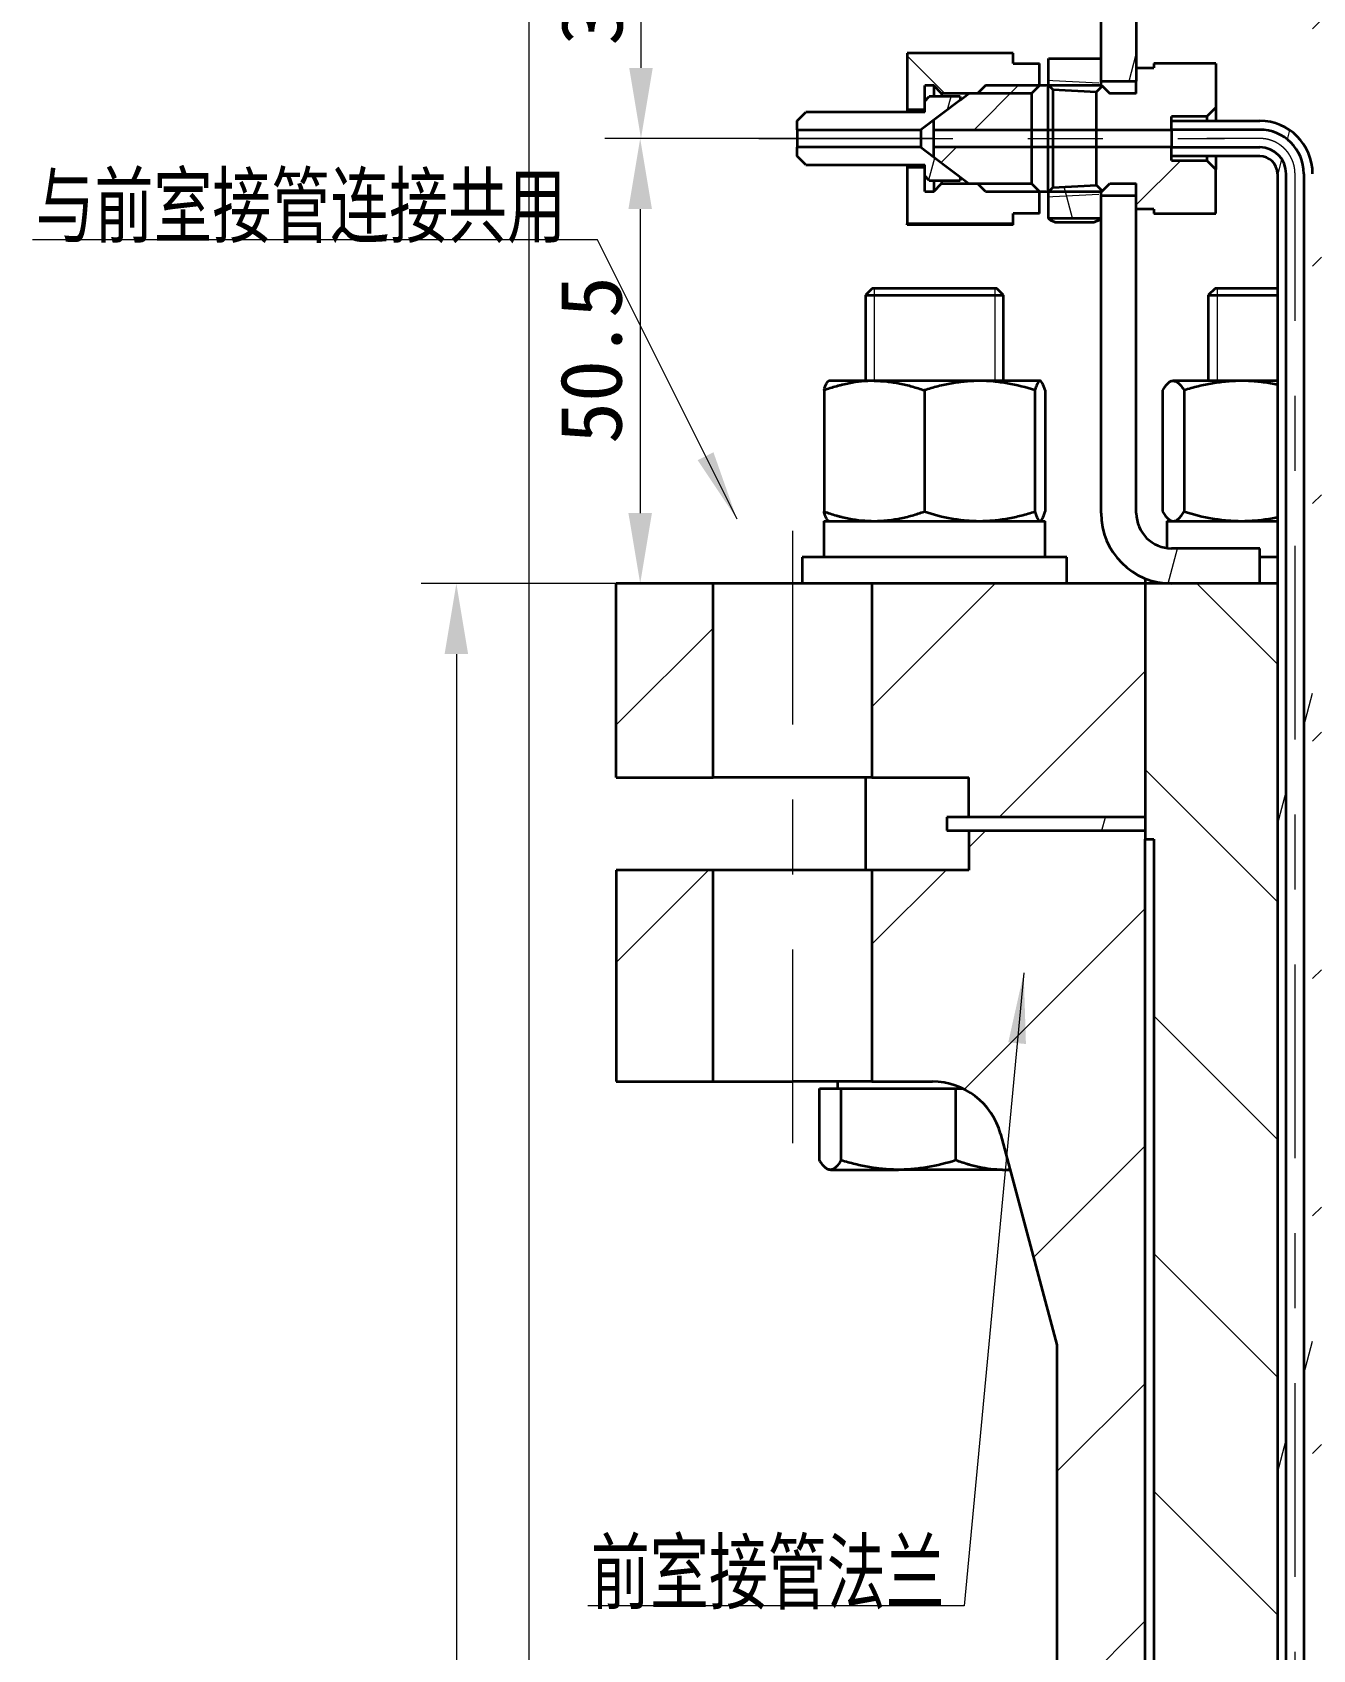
# Model space of a CAD drawing. Header units: millimetres. Extents: x 0 to 1675, y 0 to 1451.
# Drawn here: x 364.4 to 509.6, y 541.2 to 724.7 of the extents above; entities that cross this region are included whole.
import ezdxf

# ---------------------------------------------------------------- set-up
doc = ezdxf.new("R2010")
doc.units = ezdxf.units.MM
doc.linetypes.add('CENTER', pattern=[47.5, 22, -8.5, 8.5, -8.5])
doc.layers.add('171', color=7, linetype='Continuous', lineweight=18)
doc.layers.add('173', color=7, linetype='Continuous', lineweight=18)
doc.styles.add('宋体', font='')
doc.styles.get('宋体').set_extended_font_data('宋体')
doc.dimstyles.get("Standard").update_dxf_attribs({"dimtxt": 0.18, "dimasz": 0.18, "dimexe": 0.18, "dimexo": 0.0625, "dimgap": 0.09, "dimtad": 0, "dimtih": 1, "dimtoh": 1, "dimdec": 4, "dimzin": 0, "dimdsep": 46, "dimtxsty": 'Standard', "dimcen": 0.09, "dimdle": 0.36, "dimadec": 0, "dimazin": 0, "dimtfac": 1, "dimtdec": 4, "dimtofl": 0, "dimtmove": 0, "dimatfit": 3, "dimfxl": 1, "dimtolj": 1, "dimarcsym": 0})
pattern_1 = [(74.9848, (0, 0), (-18.39958, 4.9354), [])]
pattern_2 = [(45, (0, 0), (-13.4704, 13.4704), [])]
pattern_3 = [(134.9544, (0, 0), (-13.4811, -13.45965), [])]

# ---------------------------------------------------------------- blocks, each defined once
blk = doc.blocks.new('*X4')
at = {"layer": '171', "linetype": 'Continuous', "lineweight": 18}
blk.add_hatch(color=0, dxfattribs=at).paths.add_polyline_path([(7.34, 71.81), (7.59, 63.75), (5.59, 63.94)], flags=0)
at = {"layer": '171', "color": 0, "linetype": 'Continuous', "lineweight": 18}
for p, q in [((7.34, 71.81), (0.6, 0)), ((0.6, 0), (0, 0)), ((0, 0), (0, 0))]:
    blk.add_line(p, q, dxfattribs=at)
blk = doc.blocks.new('LABLE3D_1')
at = {"layer": '171', "color": 4, "linetype": 'Continuous', "lineweight": 18, "insert": (-20.870644, -0.209035), "char_height": 3.5, "width": 41.33519553, "attachment_point": 7, "line_spacing_factor": 1.12395, "style": '宋体'}
blk.add_mtext('{\\W0.7;前室接管法兰}', dxfattribs=at)
blk = doc.blocks.new('*X6')
at = {"layer": '171', "linetype": 'Continuous', "lineweight": 18}
blk.add_hatch(color=0, dxfattribs=at).paths.add_polyline_path([(16.41, -31.71), (11.95, -25), (13.74, -24.11)], flags=0)
at = {"layer": '171', "color": 0, "linetype": 'Continuous', "lineweight": 18}
for p, q in [((0.6, 0), (0, 0)), ((0, 0), (0, 0)), ((16.41, -31.71), (0.6, 0))]:
    blk.add_line(p, q, dxfattribs=at)
blk = doc.blocks.new('LABLE3D_2')
at = {"layer": '171', "color": 4, "linetype": 'Continuous', "lineweight": 18, "insert": (-31.573715, -0.209036), "char_height": 3.5, "width": 61.81117318, "attachment_point": 7, "line_spacing_factor": 1.12395, "style": '宋体'}
blk.add_mtext('{\\W0.7;与前室接管连接共用}', dxfattribs=at)
blk = doc.blocks.new('*X21')
at = {"layer": '171'}
for points in [[(413.788138, 654.150495), (411.121471, 654.150495), (412.454805, 662.150495)], [(411.121471, 401.150495), (413.788138, 401.150495), (412.454805, 393.150495)]]:
    blk.add_hatch(color=3, dxfattribs=at).paths.add_polyline_path(points, flags=0)
at = {"layer": '171', "color": 3, "linetype": 'Continuous', "lineweight": 18}
for p, q in [((430.58234, 662.150495), (408.454805, 662.150495)), ((412.454805, 654.150495), (412.454805, 401.150495)), ((499.58234, 393.150495), (408.454805, 393.150495))]:
    blk.add_line(p, q, dxfattribs=at)
at = {"layer": '171', "color": 3, "lineweight": 13, "insert": (403.354805, 520.671495), "char_height": 7, "width": 27.92178771, "attachment_point": 1, "rotation": 90, "style": '宋体'}
blk.add_mtext('269', dxfattribs=at)
blk = doc.blocks.new('*X22')
at = {"layer": '171'}
for points in [[(434.638752, 704.650495), (431.972085, 704.650495), (433.305419, 712.650495)], [(431.972085, 670.150495), (434.638752, 670.150495), (433.305419, 662.150495)]]:
    blk.add_hatch(color=3, dxfattribs=at).paths.add_polyline_path(points, flags=0)
at = {"layer": '171', "color": 3, "linetype": 'Continuous', "lineweight": 18}
for p, q in [((466.58234, 712.650495), (429.305419, 712.650495)), ((433.305419, 704.650495), (433.305419, 670.150495)), ((436.08234, 662.150495), (429.305419, 662.150495))]:
    blk.add_line(p, q, dxfattribs=at)
at = {"layer": '171', "color": 3, "lineweight": 13, "insert": (424.205419, 677.995995), "char_height": 7, "width": 37.62011173, "attachment_point": 1, "rotation": 90, "style": '宋体'}
blk.add_mtext('50.5', dxfattribs=at)
blk = doc.blocks.new('*X23')
at = {"layer": '171'}
for points in [[(434.730467, 734.650495), (432.063801, 734.650495), (433.397134, 742.650495)], [(432.063801, 720.650495), (434.730467, 720.650495), (433.397134, 712.650495)]]:
    blk.add_hatch(color=3, dxfattribs=at).paths.add_polyline_path(points, flags=0)
at = {"layer": '171', "color": 3, "linetype": 'Continuous', "lineweight": 18}
for p, q in [((472.48234, 742.650495), (429.397134, 742.650495)), ((433.397134, 734.650495), (433.397134, 720.650495)), ((466.58234, 712.650495), (429.397134, 712.650495))]:
    blk.add_line(p, q, dxfattribs=at)
at = {"layer": '171', "color": 3, "lineweight": 13, "insert": (424.297134, 723.194995), "char_height": 7, "width": 17.83240223, "attachment_point": 1, "rotation": 90, "style": '宋体'}
blk.add_mtext('30', dxfattribs=at)

msp = doc.modelspace()

# ---------------------------------------------------------------- hatches: boundary and pattern name
at = {"layer": '171', "linetype": 'Continuous', "lineweight": 18}
h = msp.add_hatch(dxfattribs=at)
h.set_pattern_fill('ANSI31', color=4, style=0, pattern_type=0)
h.set_pattern_definition(pattern_1)
h.paths.add_polyline_path([(485.58234, 719.1505), (485.58234, 736.1505), (489.58234, 736.1505), (489.58234, 719.1505)], flags=0)
h.paths.add_polyline_path([(489.58234, 749.1505), (485.58234, 749.1505), (485.58234, 752.6505), (489.58234, 752.6505)], flags=0)
edge = h.paths.add_edge_path(flags=0)
edge.add_line((493.58234, 662.1505), (503.58234, 662.1505))
edge.add_line((503.58234, 662.1505), (503.58234, 666.1505))
edge.add_line((503.58234, 666.1505), (493.58234, 666.1505))
edge.add_arc((493.58234, 670.1505), 4, 180, 270, ccw=False)
edge.add_line((489.58234, 670.1505), (489.58234, 706.1505))
edge.add_line((489.58234, 706.1505), (485.58234, 706.1505))
edge.add_line((485.58234, 706.1505), (485.58234, 670.1505))
edge.add_arc((493.58234, 670.1505), 8, 180, 270)
h = msp.add_hatch(dxfattribs=at)
h.set_pattern_fill('ANSI31', color=4, style=0, pattern_type=0)
h.set_pattern_definition(pattern_2)
edge = h.paths.add_edge_path(flags=0)
edge.add_line((493.58234, 741.6505), (507.58234, 741.6505))
edge.add_arc((507.58234, 738.6505), 3, 0, 90, ccw=False)
edge.add_line((510.58234, 738.6505), (510.58234, 430.1505))
edge.add_arc((515.58234, 430.1505), 5, 180, 270)
edge.add_line((515.58234, 425.1505), (559.58234, 425.1505))
edge.add_line((559.58234, 425.1505), (559.58234, 424.1505))
edge.add_line((559.58234, 424.1505), (515.58234, 424.1505))
edge.add_arc((515.58234, 430.1505), 6, 180, 270, ccw=False)
edge.add_line((509.58234, 430.1505), (509.58234, 738.6505))
edge.add_arc((507.58234, 738.6505), 2, 360, 450)
edge.add_line((507.58234, 740.6505), (493.58234, 740.6505))
edge.add_line((493.58234, 740.6505), (493.58234, 741.6505))
edge = h.paths.add_edge_path(flags=0)
edge.add_line((493.58234, 744.6505), (507.58234, 744.6505))
edge.add_arc((507.58234, 738.6505), 6, 0, 90, ccw=False)
edge.add_line((513.58234, 738.6505), (513.58234, 430.1505))
edge.add_arc((515.58234, 430.1505), 2, 180, 270)
edge.add_line((515.58234, 428.1505), (559.58234, 428.1505))
edge.add_line((559.58234, 428.1505), (559.58234, 427.1505))
edge.add_line((559.58234, 427.1505), (515.58234, 427.1505))
edge.add_arc((515.58234, 430.1505), 3, 180, 270, ccw=False)
edge.add_line((512.58234, 430.1505), (512.58234, 738.6505))
edge.add_arc((507.58234, 738.6505), 5, 360, 450)
edge.add_line((507.58234, 743.6505), (493.58234, 743.6505))
edge.add_line((493.58234, 743.6505), (493.58234, 744.6505))
h = msp.add_hatch(dxfattribs=at)
h.set_pattern_fill('ANSI31', color=4, style=0, pattern_type=0)
h.set_pattern_definition(pattern_3)
h.paths.add_polyline_path([(475.59964, 721.1505), (475.59964, 722.32054), (463.59964, 722.32054), (463.59964, 715.9005), (465.59964, 715.9005), (465.59964, 718.6505), (466.59964, 718.6505), (467.49964, 717.7505), (477.69964, 717.7505), (478.59964, 718.6505), (478.59964, 721.1505)], flags=0)
h.paths.add_polyline_path([(475.59964, 702.98045), (475.59964, 704.1505), (478.59964, 704.1505), (478.59964, 706.6505), (477.69964, 707.5505), (467.49964, 707.5505), (466.59964, 706.6505), (465.59964, 706.6505), (465.59964, 709.4005), (463.59964, 709.4005), (463.59964, 702.98045)], flags=0)
h = msp.add_hatch(dxfattribs=at)
h.set_pattern_fill('ANSI31', color=4, style=0, pattern_type=0)
h.set_pattern_definition(pattern_2)
h.paths.add_polyline_path([(491.58234, 721.1505), (498.58234, 721.1505), (498.58234, 716.1505), (497.58234, 715.1505), (493.58234, 715.1505), (493.58234, 713.6505), (466.58234, 713.6505), (466.58234, 714.73628), (470.58234, 717.7505), (471.58234, 717.7505), (472.48234, 718.6505), (485.68234, 718.6505), (486.58234, 717.7505), (489.58234, 717.7505), (489.58234, 720.6505), (491.58234, 720.6505)], flags=0)
h.paths.add_polyline_path([(491.58234, 704.1505), (498.58234, 704.1505), (498.58234, 709.1505), (497.58234, 710.1505), (493.58234, 710.1505), (493.58234, 711.6505), (466.58234, 711.6505), (466.58234, 710.56471), (470.58234, 707.5505), (471.58234, 707.5505), (472.48234, 706.6505), (485.68234, 706.6505), (486.58234, 707.5505), (489.58234, 707.5505), (489.58234, 704.6505), (491.58234, 704.6505)], flags=0)
h = msp.add_hatch(dxfattribs=at)
h.set_pattern_fill('ANSI31', color=4, style=0, pattern_type=0)
h.set_pattern_definition([(104.9696, (0, 0), (-18.4035, -4.92073), [])])
edge = h.paths.add_edge_path(flags=0)
edge.add_line((479.58234, 706.63768), (479.58234, 703.60167))
edge.add_line((479.58234, 703.60167), (485.58234, 703.60167))
edge.add_line((485.58234, 703.60167), (485.58234, 706.83194))
edge.add_line((485.58234, 706.83194), (485.05338, 707.3609))
edge.add_line((485.05338, 707.3609), (480.1113, 707.10189))
edge.add_line((480.1113, 707.10189), (479.64709, 706.63768))
edge = h.paths.add_edge_path(flags=0)
edge.add_line((479.64709, 718.66331), (480.1113, 718.1991))
edge.add_line((480.1113, 718.1991), (485.05338, 717.9401))
edge.add_line((485.05338, 717.9401), (485.58234, 718.46906))
edge.add_line((485.58234, 718.46906), (485.58234, 721.69933))
edge.add_line((485.58234, 721.69933), (479.58234, 721.69933))
edge.add_line((479.58234, 721.69933), (479.58234, 718.59856))
h = msp.add_hatch(dxfattribs=at)
h.set_pattern_fill('ANSI31', color=4, style=0, pattern_type=0)
h.set_pattern_definition(pattern_1)
h.paths.add_polyline_path([(451.09964, 713.6505), (465.14146, 713.6505), (469.59964, 717.00997), (469.59964, 717.4005), (466.09964, 717.4005), (465.59964, 716.9005), (465.59964, 715.6505), (452.09964, 715.6505), (451.09964, 714.6505)], flags=0)
h.paths.add_polyline_path([(465.14146, 711.6505), (451.09964, 711.6505), (451.09964, 710.6505), (452.09964, 709.6505), (465.59964, 709.6505), (465.59964, 708.4005), (466.09964, 707.9005), (469.59964, 707.9005), (469.59964, 708.29102)], flags=0)
h = msp.add_hatch(dxfattribs=at)
h.set_pattern_fill('ANSI31', color=4, style=0, pattern_type=0)
h.set_pattern_definition(pattern_1)
edge = h.paths.add_edge_path(flags=0)
edge.add_arc((503.58234, 708.6505), 6, 0, 90, ccw=False)
edge.add_line((509.58234, 708.6505), (509.58234, 405.1505))
edge.add_arc((511.58234, 405.1505), 2, 180, 270)
edge.add_line((511.58234, 403.1505), (559.58234, 403.1505))
edge.add_line((559.58234, 403.1505), (559.58234, 402.1505))
edge.add_line((559.58234, 402.1505), (511.58234, 402.1505))
edge.add_arc((511.58234, 405.1505), 3, 180, 270, ccw=False)
edge.add_line((508.58234, 405.1505), (508.58234, 708.6505))
edge.add_arc((503.58234, 708.6505), 5, 360, 450)
edge.add_line((503.58234, 713.6505), (493.58234, 713.6505))
edge.add_line((493.58234, 713.6505), (493.58234, 714.6505))
edge.add_line((493.58234, 714.6505), (503.58234, 714.6505))
edge = h.paths.add_edge_path(flags=0)
edge.add_arc((503.58234, 708.6505), 3, 0, 90, ccw=False)
edge.add_line((506.58234, 708.6505), (506.58234, 405.1505))
edge.add_arc((511.58234, 405.1505), 5, 180, 270)
edge.add_line((511.58234, 400.1505), (559.58234, 400.1505))
edge.add_line((559.58234, 400.1505), (559.58234, 399.1505))
edge.add_line((559.58234, 399.1505), (511.58234, 399.1505))
edge.add_arc((511.58234, 405.1505), 6, 180, 270, ccw=False)
edge.add_line((505.58234, 405.1505), (505.58234, 708.6505))
edge.add_arc((503.58234, 708.6505), 2, 360, 450)
edge.add_line((503.58234, 710.6505), (493.58234, 710.6505))
edge.add_line((493.58234, 710.6505), (493.58234, 711.6505))
edge.add_line((493.58234, 711.6505), (503.58234, 711.6505))
h = msp.add_hatch(dxfattribs=at)
h.set_pattern_fill('ANSI31', color=4, style=0, pattern_type=0)
h.set_pattern_definition(pattern_2)
h.paths.add_polyline_path([(630.58234, 662.1505), (619.58234, 662.1505), (619.58234, 640.1505), (630.58234, 640.1505)], flags=0)
h.paths.add_polyline_path([(490.58234, 635.6505), (490.58234, 662.1505), (459.58234, 662.1505), (459.58234, 640.1505), (470.58234, 640.1505), (470.58234, 635.6505)], flags=0)
h.paths.add_polyline_path([(430.58234, 640.1505), (441.58234, 640.1505), (441.58234, 662.1505), (430.58234, 662.1505)], flags=0)
h.paths.add_polyline_path([(570.58234, 635.6505), (590.58234, 635.6505), (590.58234, 640.1505), (601.58234, 640.1505), (601.58234, 662.1505), (570.58234, 662.1505)], flags=0)
h = msp.add_hatch(dxfattribs=at)
h.set_pattern_fill('ANSI31', color=4, style=0, pattern_type=0)
h.set_pattern_definition(pattern_3)
h.paths.add_polyline_path([(570.58234, 633.1505), (570.58234, 662.1505), (513.58234, 662.1505), (513.58234, 451.6505), (521.58234, 451.6505), (521.58234, 428.1505), (531.58234, 428.1505), (531.58234, 451.6505), (569.58234, 451.6505), (569.58234, 633.1505)], flags=0)
h.paths.add_polyline_path([(491.58234, 633.1505), (490.58234, 633.1505), (490.58234, 662.1505), (505.58234, 662.1505), (505.58234, 399.1505), (521.58234, 399.1505), (531.58234, 399.1505), (531.58234, 393.1505), (499.58234, 393.1505), (499.58234, 451.6505), (491.58234, 451.6505)], flags=0)
h.paths.add_polyline_path([(531.58234, 403.1505), (531.58234, 424.1505), (521.58234, 424.1505), (521.58234, 403.1505)], flags=0)
h = msp.add_hatch(dxfattribs=at)
h.set_pattern_fill('ANSI31', color=4, style=0, pattern_type=0)
h.set_pattern_definition(pattern_1)
h.paths.add_polyline_path([(593.08234, 635.6505), (570.58234, 635.6505), (570.58234, 634.1505), (593.08234, 634.1505)], flags=0)
h.paths.add_polyline_path([(490.58234, 635.6505), (468.08234, 635.6505), (468.08234, 634.1505), (490.58234, 634.1505)], flags=0)
h = msp.add_hatch(dxfattribs=at)
h.set_pattern_fill('ANSI31', color=4, style=0, pattern_type=0)
h.set_pattern_definition([(45, (0, 0), (-13.4704, 13.4704), [])])
edge = h.paths.add_edge_path(flags=0)
edge.add_spline(control_points=[(615.47426, 451.1505), (617.49036, 453.63823), (623.67825, 462.88364), (612.67834, 468.66799), (618.08234, 473.6505)], knot_values=[0, 0, 0, 0, 11.810554348, 25.249072563, 25.249072563, 25.249072563, 25.249072563], weights=[1, 1, 1, 1, 1], degree=3, periodic=0)
edge.add_line((618.08234, 473.6505), (580.58234, 473.6505))
edge.add_line((580.58234, 473.6505), (580.58234, 575.79409))
edge.add_line((580.58234, 575.79409), (586.99355, 599.72105))
edge.add_arc((594.72096, 597.6505), 8, 90, 165, ccw=False)
edge.add_line((594.72096, 605.6505), (601.58234, 605.6505))
edge.add_line((601.58234, 605.6505), (601.58234, 629.6505))
edge.add_line((601.58234, 629.6505), (590.58234, 629.6505))
edge.add_line((590.58234, 629.6505), (590.58234, 634.1505))
edge.add_line((590.58234, 634.1505), (570.58234, 634.1505))
edge.add_line((570.58234, 634.1505), (570.58234, 451.1505))
edge.add_line((570.58234, 451.1505), (615.47426, 451.1505))
h.paths.add_polyline_path([(441.58234, 605.6505), (441.58234, 629.6505), (430.58234, 629.6505), (430.58234, 605.6505)], flags=0)
edge = h.paths.add_edge_path(flags=0)
edge.add_line((490.58234, 451.1505), (490.58234, 634.1505))
edge.add_line((490.58234, 634.1505), (470.58234, 634.1505))
edge.add_line((470.58234, 634.1505), (470.58234, 629.6505))
edge.add_line((470.58234, 629.6505), (459.58234, 629.6505))
edge.add_line((459.58234, 629.6505), (459.58234, 605.6505))
edge.add_line((459.58234, 605.6505), (466.44372, 605.6505))
edge.add_arc((466.44372, 597.6505), 8, 15, 90, ccw=False)
edge.add_line((474.17113, 599.72105), (480.58234, 575.79409))
edge.add_line((480.58234, 575.79409), (480.58234, 473.6505))
edge.add_line((480.58234, 473.6505), (438.98954, 473.6505))
edge.add_spline(control_points=[(438.98954, 473.6505), (427.67729, 465.49415), (448.0661, 457.52493), (435.46767, 451.1505)], knot_values=[0, 0, 0, 0, 26.621989547, 26.621989547, 26.621989547, 26.621989547], weights=[1, 1, 1, 1], degree=3, periodic=0)
edge.add_line((435.46767, 451.1505), (490.58234, 451.1505))
h.paths.add_polyline_path([(630.58234, 605.6505), (630.58234, 629.6505), (619.58234, 629.6505), (619.58234, 605.6505)], flags=0)

# ---------------------------------------------------------------- linework, layer by layer
at = {"layer": '171', "color": 7, "linetype": 'Continuous', "lineweight": 35}
for p, q in [((489.58234, 736.15049), (489.58234, 719.15049)), ((485.58234, 721.65049), (485.58234, 733.65049)), ((475.59963, 722.32054), (463.59963, 722.32054)), ((463.59963, 722.32054), (463.59963, 715.90049)), ((475.59963, 721.15049), (475.59963, 722.32054)), ((475.59963, 721.15049), (478.59963, 721.15049)), ((478.59963, 718.65049), (478.59963, 721.15049)), ((479.58234, 721.65049), (479.61053, 721.69933)), ((479.58234, 721.65049), (479.58234, 718.46906)), ((485.55415, 721.69933), (479.61053, 721.69933)), ((485.55415, 721.69933), (485.58234, 721.65049)), ((485.58234, 718.46906), (485.58234, 721.65049)), ((498.58234, 721.15049), (491.58234, 721.15049)), ((491.58234, 721.15049), (491.58234, 720.65049)), ((498.58234, 721.15049), (498.58234, 716.15049)), ((489.58234, 720.65049), (491.58234, 720.65049)), ((466.59963, 718.65049), (465.59963, 718.65049)), ((465.59963, 716.90049), (465.59963, 718.65049)), ((466.59963, 718.65049), (466.59963, 717.40055)), ((467.49964, 717.7505), (466.59963, 718.65049)), ((467.49964, 717.7505), (467.49964, 717.40066)), ((477.69964, 717.7505), (467.49964, 717.7505)), ((469.59963, 717.00998), (470.58234, 717.7505)), ((472.48234, 718.65049), (471.58234, 717.7505)), ((485.68234, 718.65049), (472.48234, 718.65049)), ((478.59963, 718.65049), (477.69964, 717.7505)), ((477.69964, 717.7505), (477.69964, 710.21873)), ((480.1113, 718.1991), (479.58234, 718.72806)), ((479.58234, 706.83194), (479.58234, 718.46906)), ((480.1113, 718.1991), (485.05338, 717.9401)), ((485.58234, 718.46906), (485.05338, 717.9401)), ((485.05338, 707.3609), (485.05338, 717.9401)), ((485.58234, 719.15049), (489.58234, 719.15049)), ((485.68234, 718.65049), (486.58234, 717.7505)), ((489.58234, 717.7505), (486.58234, 717.7505)), ((489.58234, 717.7505), (489.58234, 719.15049)), ((451.09963, 714.65049), (452.09963, 715.65049)), ((465.59963, 715.65049), (452.09963, 715.65049)), ((463.59963, 715.90049), (463.59963, 715.65057)), ((465.59963, 715.90049), (463.59963, 715.90049)), ((469.59963, 717.00998), (465.14146, 713.65049)), ((465.59963, 716.90049), (466.09963, 717.40049)), ((465.59963, 715.65049), (465.59963, 716.90049)), ((469.59963, 717.40049), (466.09963, 717.40049)), ((469.59963, 717.40049), (469.59963, 717.00998)), ((498.58234, 716.15049), (497.58234, 715.15049)), ((498.58234, 716.15049), (498.58234, 714.65034)), ((451.09963, 713.65049), (451.09963, 714.65049)), ((466.58234, 714.73628), (466.58234, 713.65049)), ((497.58234, 715.15049), (493.58234, 715.15049)), ((493.58234, 713.65049), (493.58234, 715.15049)), ((493.58234, 714.65049), (503.58234, 714.65049)), ((497.58234, 715.15049), (497.58234, 714.65044)), ((451.09963, 713.65049), (451.09963, 711.65049)), ((451.09963, 713.65049), (465.14146, 713.65049)), ((465.14146, 713.65049), (465.14146, 711.65049)), ((466.58234, 713.65049), (466.58234, 712.65049)), ((466.58234, 713.65049), (493.58234, 713.65049)), ((466.58234, 712.65049), (466.58234, 711.65049)), ((493.58234, 713.65049), (493.58234, 711.65049)), ((503.58234, 713.65049), (493.58234, 713.65049)), ((465.14146, 711.65049), (451.09963, 711.65049)), ((451.09963, 710.65049), (451.09963, 711.65049)), ((452.09963, 709.65049), (451.09963, 710.65049)), ((465.14146, 711.65049), (466.58234, 710.56471)), ((493.58234, 711.65049), (466.58234, 711.65049)), ((466.58234, 711.65049), (466.58234, 710.56471)), ((466.58234, 710.56471), (470.58234, 707.55049)), ((477.69964, 710.21873), (477.69964, 707.55049)), ((493.58234, 711.65049), (503.58234, 711.65049)), ((493.58234, 710.15049), (493.58234, 711.65049)), ((503.58234, 710.65049), (493.58234, 710.65049)), ((493.58234, 710.15049), (497.58234, 710.15049)), ((497.58234, 710.65055), (497.58234, 710.15049)), ((498.58234, 709.15049), (497.58234, 710.15049)), ((498.58234, 710.65065), (498.58234, 709.15049)), ((452.09963, 709.65049), (465.59963, 709.65049)), ((463.59963, 709.65049), (463.59963, 709.40049)), ((463.59963, 709.40049), (465.59963, 709.40049)), ((463.59963, 709.40049), (463.59963, 702.98045)), ((465.59963, 708.40049), (465.59963, 709.65049)), ((466.09963, 707.90049), (465.59963, 708.40049)), ((465.59963, 706.65049), (465.59963, 708.40049)), ((469.59963, 708.29102), (469.59963, 707.90049)), ((498.58234, 704.15049), (498.58234, 709.15049)), ((505.58234, 708.65049), (505.58234, 405.15049)), ((506.58234, 405.15049), (506.58234, 708.65049)), ((508.58234, 708.65049), (508.58234, 405.15049)), ((465.59963, 706.65049), (466.59963, 706.65049)), ((466.09963, 707.90049), (469.59963, 707.90049)), ((466.59963, 707.9003), (466.59963, 706.65049)), ((466.59963, 706.65049), (467.49964, 707.55049)), ((467.49964, 707.90044), (467.49964, 707.55049)), ((467.49964, 707.55049), (477.69964, 707.55049)), ((472.48234, 706.65049), (471.58234, 707.55049)), ((472.48234, 706.65049), (485.68234, 706.65049)), ((477.69964, 707.55049), (478.59963, 706.65049)), ((478.59963, 704.15049), (478.59963, 706.65049)), ((479.58234, 706.57293), (480.1113, 707.10189)), ((479.58234, 706.83194), (479.58234, 703.65049)), ((480.1113, 707.10189), (485.05338, 707.3609)), ((485.05338, 707.3609), (485.58234, 706.83194)), ((485.58234, 703.65049), (485.58234, 706.83194)), ((485.68234, 706.65049), (486.58234, 707.55049)), ((486.58234, 707.55049), (489.58234, 707.55049)), ((489.58234, 706.15049), (489.58234, 707.55049)), ((489.58234, 706.15049), (485.58234, 706.15049)), ((489.58234, 670.15049), (489.58234, 706.15049)), ((491.58234, 704.65049), (489.58234, 704.65049)), ((491.58234, 704.65049), (491.58234, 704.15049)), ((475.59963, 702.98045), (463.59963, 702.98045)), ((463.59963, 702.83901), (463.59963, 702.98045)), ((475.59963, 702.83901), (463.59963, 702.83901)), ((475.59963, 702.98045), (475.59963, 704.15049)), ((478.59963, 704.15049), (475.59963, 704.15049)), ((475.59963, 702.83901), (475.59963, 702.98045)), ((479.61053, 703.60167), (479.58234, 703.65049)), ((479.61053, 703.60167), (485.55415, 703.60167)), ((480.38619, 703.15998), (484.77849, 703.15998)), ((485.58234, 703.65049), (485.55415, 703.60167)), ((485.58234, 670.15049), (485.58234, 703.65049)), ((491.58234, 704.15049), (498.58234, 704.15049)), ((459.63457, 695.65049), (458.85047, 694.8664)), ((471.23696, 695.65049), (459.63457, 695.65049)), ((473.74837, 695.65049), (471.23696, 695.65049)), ((474.53247, 694.8664), (473.74837, 695.65049)), ((498.52544, 695.65049), (497.74134, 694.8664)), ((504.97953, 695.65049), (498.52544, 695.65049)), ((505.58292, 695.65049), (504.97953, 695.65049)), ((458.85047, 694.8664), (471.74201, 694.8664)), ((458.85047, 694.8664), (458.85047, 685.15049)), ((471.74201, 694.8664), (474.53247, 694.8664)), ((474.53247, 685.15049), (474.53247, 694.8664)), ((497.74134, 694.8664), (504.91255, 694.8664)), ((497.74134, 694.8664), (497.74134, 685.15049)), ((504.91255, 694.8664), (505.58299, 694.8664)), ((454.69147, 685.15049), (454.64778, 685.12527)), ((459.84869, 685.15049), (454.69147, 685.15049)), ((471.80719, 685.15049), (459.84869, 685.15049)), ((478.64997, 685.15049), (471.80719, 685.15049)), ((478.64997, 685.15049), (478.69147, 685.15049)), ((478.73516, 685.12527), (478.69147, 685.15049)), ((493.58234, 685.15049), (493.38465, 685.03636)), ((493.58234, 685.15049), (493.77324, 685.15049)), ((501.52411, 685.15049), (493.77324, 685.15049)), ((505.58251, 685.15049), (501.52411, 685.15049)), ((454.15728, 684.0787), (454.15728, 670.32229)), ((465.5401, 684.0787), (465.5401, 670.32229)), ((478.07428, 684.0787), (478.07428, 670.32229)), ((479.22565, 684.0787), (479.22565, 670.32229)), ((492.54236, 684.0787), (492.54236, 670.32229)), ((495.00412, 684.0787), (495.00412, 670.32229)), ((454.14147, 669.2505), (479.24147, 669.2505)), ((454.14147, 669.2505), (454.14147, 665.15049)), ((454.64678, 669.27629), (454.69147, 669.2505)), ((478.69147, 669.2505), (478.73615, 669.27629)), ((479.24147, 665.15049), (479.24147, 669.2505)), ((493.03234, 669.2505), (505.58253, 669.2505)), ((493.03234, 669.2505), (493.03234, 666.1885)), ((493.38444, 669.36475), (493.58234, 669.2505)), ((503.58234, 666.15049), (493.58234, 666.15049)), ((503.58234, 662.15049), (503.58234, 666.15049)), ((481.69147, 665.15049), (451.69147, 665.15049)), ((451.69147, 665.15049), (451.69147, 662.15049)), ((481.69147, 662.15049), (481.69147, 665.15049)), ((505.58121, 665.15049), (503.58148, 665.15049)), ((490.58234, 662.73432), (490.58234, 662.15049)), ((430.58234, 640.15049), (430.58234, 662.15049)), ((441.58234, 662.15049), (430.58234, 662.15049)), ((459.58234, 662.15049), (441.58234, 662.15049)), ((441.58234, 640.15049), (441.58234, 662.15049)), ((459.58234, 662.15049), (459.58234, 640.15049)), ((490.58234, 662.15049), (459.58234, 662.15049)), ((505.58234, 662.15049), (490.58234, 662.15049)), ((490.58234, 662.15049), (490.58234, 633.15049)), ((430.58234, 640.15049), (441.58234, 640.15049)), ((459.58234, 640.15049), (441.58234, 640.15049)), ((458.85047, 640.15162), (458.85047, 629.65063)), ((459.58234, 640.15049), (470.58234, 640.15049)), ((470.58234, 635.65049), (470.58234, 640.15049)), ((468.08234, 635.65049), (468.08234, 634.15049)), ((490.58234, 635.65049), (468.08234, 635.65049)), ((468.08234, 634.15049), (490.58234, 634.15049)), ((470.58234, 634.15049), (470.58234, 629.65049)), ((490.58234, 633.15049), (491.58234, 633.15049)), ((490.58234, 451.15049), (490.58234, 633.15049)), ((491.58234, 633.15049), (491.58234, 451.65049)), ((441.58234, 629.65049), (430.58234, 629.65049)), ((430.58234, 629.65049), (430.58234, 605.65049)), ((450.58234, 629.65049), (441.58234, 629.65049)), ((441.58234, 605.65049), (441.58234, 629.65049)), ((459.58234, 629.65049), (450.58234, 629.65049)), ((459.58234, 629.65049), (459.58234, 605.65049)), ((470.58234, 629.65049), (459.58234, 629.65049)), ((430.58234, 605.65049), (441.58234, 605.65049)), ((441.58234, 605.65049), (450.58234, 605.65049)), ((459.58234, 605.65049), (450.58234, 605.65049)), ((455.69147, 605.65049), (455.69147, 604.8505)), ((459.58234, 605.65049), (466.44372, 605.65049)), ((453.66247, 604.8505), (456.09236, 604.8505)), ((453.66247, 596.72229), (453.66247, 604.8505)), ((456.09236, 604.8505), (469.12136, 604.8505)), ((456.09236, 596.72229), (456.09236, 604.8505)), ((469.12136, 604.8505), (469.93086, 604.8505)), ((469.12136, 596.72229), (469.12136, 604.8505)), ((474.17113, 599.72105), (480.58234, 575.79409)), ((454.4996, 595.76127), (454.69147, 595.65049)), ((454.87742, 595.65049), (454.69147, 595.65049)), ((454.87742, 595.65049), (462.60686, 595.65049)), ((474.42091, 595.65049), (462.60686, 595.65049)), ((474.42091, 595.65049), (475.26185, 595.65049)), ((480.58234, 575.79409), (480.58234, 473.65049))]:
    msp.add_line(p, q, dxfattribs=at)
at = {"layer": '171', "color": 30, "linetype": 'Continuous', "lineweight": 13}
for p, q in [((479.58234, 719.28103), (480.1113, 719.24806)), ((480.1113, 719.24806), (485.33093, 718.95425)), ((479.58234, 706.01996), (480.1113, 706.05293)), ((480.1113, 706.05293), (485.33093, 706.34674)), ((459.85047, 695.65049), (459.85047, 685.15003)), ((473.53247, 695.65049), (473.53247, 685.15003)), ((498.74134, 695.65049), (498.74134, 685.15003))]:
    msp.add_line(p, q, dxfattribs=at)
at = {"layer": '171', "color": 30, "linetype": 'Continuous', "lineweight": 35}
msp.add_line((480.1113, 718.1991), (480.1113, 707.10189), dxfattribs=at)
at = {"layer": '171', "color": 1, "linetype": 'CENTER', "lineweight": 18}
for p, q in [((446.78234, 712.65049), (499.58234, 712.65049)), ((507.58234, 406.95049), (507.58234, 706.7505)), ((450.58234, 668.15049), (450.58234, 601.15049)), ((450.58234, 668.15049), (450.58234, 592.15049))]:
    msp.add_line(p, q, dxfattribs=at)
at = {"layer": '171', "color": 3, "lineweight": 18}
for p, q in [((424.87753, 701.15946), (424.87753, 701.15946)), ((466.47121, 546.16442), (466.47121, 546.16442))]:
    msp.add_line(p, q, dxfattribs=at)
at = {"layer": '171', "color": 7, "linetype": 'Continuous', "lineweight": 35}
for centre, radius, start, end in [((503.58234, 708.65049), 6, 0, 90), ((503.58234, 708.65049), 5, 0, 90), ((503.58234, 708.65049), 3, 0, 90), ((503.58234, 708.65049), 2, 0, 90), ((493.58234, 670.15049), 8, 180, 270), ((493.58234, 670.15049), 4, 180, 270), ((466.44372, 597.65049), 8, 15, 90)]:
    msp.add_arc(centre, radius, start, end, dxfattribs=at)
at = {"layer": '171', "color": 1, "linetype": 'CENTER', "lineweight": 18}
msp.add_open_spline([(507.58191, 702.6505), (507.58205, 704.6505), (507.5822, 706.6505), (507.58234, 708.71595), (507.58034, 708.79776), (507.57401, 708.91212), (507.56799, 708.99372), (507.55837, 709.09143), (507.54635, 709.18887), (507.53194, 709.28599), (507.51516, 709.38273), (507.496, 709.47902), (507.47628, 709.56684), (507.45665, 709.64626), (507.43555, 709.72531), (507.41048, 709.81175), (507.38083, 709.90535), (507.3489, 709.99819), (507.31469, 710.09022), (507.27823, 710.18138), (507.23955, 710.27162), (507.19866, 710.36089), (507.1556, 710.44912), (507.11038, 710.53627), (507.06304, 710.62228), (507.0136, 710.70711), (506.96209, 710.7907), (506.90855, 710.873), (506.85301, 710.95396), (506.79549, 711.03353), (506.73604, 711.11167), (506.67469, 711.18832), (506.61148, 711.26345), (506.54644, 711.337), (506.47962, 711.40893), (506.41105, 711.47921), (506.34078, 711.54777), (506.26884, 711.6146), (506.19529, 711.67963), (506.12017, 711.74285), (506.04351, 711.8042), (505.96538, 711.86365), (505.8858, 711.92116), (505.80484, 711.97671), (505.7294, 712.02579), (505.65988, 712.06892), (505.58958, 712.11077), (505.51127, 712.15513), (505.42468, 712.20141), (505.33698, 712.24555), (505.24823, 712.28753), (505.15847, 712.32732), (505.06776, 712.36489), (504.97615, 712.40023), (504.88371, 712.4333), (504.79048, 712.4641), (504.69653, 712.4926), (504.6019, 712.51879), (504.50666, 712.54265), (504.41087, 712.56416), (504.31457, 712.58331), (504.21783, 712.6001), (504.12071, 712.6145), (504.02327, 712.62652), (503.92556, 712.63615), (503.84397, 712.64217), (503.7296, 712.64849), (503.64779, 712.6505), (501.58234, 712.65036), (499.58234, 712.65022), (497.58234, 712.65008)], degree=3, knots=[0, 0, 0, 0, 5.999985042, 5.999985042, 6.196334096, 6.245421359, 6.343595886, 6.441770413, 6.53994494, 6.638119467, 6.736293994, 6.834468521, 6.932643048, 7.006273944, 7.079904839, 7.178079366, 7.276253893, 7.37442842, 7.472602947, 7.570777474, 7.668952001, 7.767126528, 7.865301055, 7.963475582, 8.061650109, 8.159824636, 8.257999163, 8.35617369, 8.454348217, 8.552522744, 8.650697271, 8.748871798, 8.847046325, 8.945220852, 9.043395379, 9.141569906, 9.239744433, 9.33791896, 9.436093487, 9.534268014, 9.632442541, 9.730617068, 9.828791595, 9.926966123, 10.02514065, 10.098771545, 10.17240244, 10.270576967, 10.368751494, 10.466926021, 10.565100548, 10.663275075, 10.761449602, 10.859624129, 10.957798656, 11.055973183, 11.15414771, 11.252322237, 11.350496764, 11.448671291, 11.546845818, 11.645020345, 11.743194872, 11.841369399, 11.939543927, 12.037718454, 12.086805717, 12.283154771, 12.283154771, 18.283139813, 18.283139813, 18.283139813, 18.283139813], dxfattribs=at)
at = {"layer": '171', "color": 7, "linetype": 'Continuous', "lineweight": 35}
for points, knots in [([(479.61055, 703.60166), (479.61802, 703.58871), (479.62696, 703.57577), (479.6737, 703.51758), (479.72776, 703.47246), (479.83268, 703.40496), (479.89108, 703.37125), (479.95778, 703.33761), (480.00401, 703.3152), (480.02802, 703.30399), (480.15222, 703.24806), (480.26421, 703.20381), (480.38619, 703.15998)], [0, 0, 0, 0, 0.0786879016, 0.0786879016, 0.3542419453, 0.3542419453, 0.4920189672, 0.5609074781, 0.5609074781, 0.6297959891, 0.6297959891, 0.9053500328, 0.9053500328, 0.9053500328, 0.9053500328]), ([(484.77849, 703.15998), (484.90047, 703.20381), (485.01246, 703.24806), (485.13666, 703.30399), (485.16067, 703.3152), (485.2069, 703.33761), (485.27359, 703.37125), (485.332, 703.40496), (485.43692, 703.47246), (485.49098, 703.51758), (485.53772, 703.57577), (485.54666, 703.58871), (485.55413, 703.60166)], [0, 0, 0, 0, 0.2755540437, 0.2755540437, 0.3444425547, 0.3444425547, 0.4133310656, 0.5511080875, 0.5511080875, 0.8266621312, 0.8266621312, 0.9053500328, 0.9053500328, 0.9053500328, 0.9053500328]), ([(459.84869, 685.1505), (459.36781, 685.1505), (458.88847, 685.12564), (457.93272, 685.02868), (457.45631, 684.9566), (456.74365, 684.8167), (456.38782, 684.73884), (456.03267, 684.64991), (455.79604, 684.58827), (455.67776, 684.55625), (455.08719, 684.39066), (454.62011, 684.24134), (454.15728, 684.0787)], [0, 0, 0, 0, 1.45486841, 1.45486841, 2.909736819, 2.909736819, 3.637171024, 4.000888127, 4.000888127, 4.364605229, 4.364605229, 5.819473639, 5.819473639, 5.819473639, 5.819473639]), ([(454.15728, 684.0787), (454.25145, 684.40587), (454.34632, 684.67541), (454.4901, 684.95511), (454.53827, 685.02753), (454.6077, 685.09753), (454.62872, 685.11425), (454.6498, 685.12642)], [0, 0, 0, 0, 0.684163848, 0.684163848, 1.026245772, 1.026245772, 1.174281725, 1.174281725, 1.174281725, 1.174281725]), ([(459.84869, 685.1505), (460.32985, 685.1505), (460.81256, 685.1256), (461.35731, 685.06996), (461.41789, 685.06339), (461.53885, 685.04953), (461.72005, 685.02763), (462.14116, 684.96897), (462.49932, 684.9062), (463.21222, 684.76532), (463.68292, 684.65097), (464.61679, 684.38849), (465.07996, 684.24039), (465.5401, 684.0787)], [0, 0, 0, 0, 1.454876441, 1.454876441, 1.636735996, 1.636735996, 1.818595551, 2.182314661, 2.909752881, 2.909752881, 4.364629322, 4.364629322, 5.819505763, 5.819505763, 5.819505763, 5.819505763]), ([(471.80719, 685.1505), (471.67422, 685.1505), (471.54105, 685.14894), (471.34099, 685.14424), (471.27428, 685.14228), (471.14104, 685.13759), (470.80823, 685.12393), (470.47685, 685.10065), (469.6842, 685.02713), (469.15931, 684.95452), (468.11573, 684.76782), (467.59704, 684.65377), (466.56489, 684.39079), (466.05142, 684.24188), (465.5401, 684.0787)], [0, 0, 0, 0, 0.398988393, 0.398988393, 0.59848259, 0.59848259, 0.797976786, 1.595953572, 1.595953572, 3.191907144, 3.191907144, 4.787860716, 4.787860716, 6.383814288, 6.383814288, 6.383814288, 6.383814288]), ([(478.07428, 684.0787), (477.04907, 684.40587), (476.01637, 684.67541), (474.45112, 684.95511), (473.92667, 685.02753), (472.87164, 685.12524), (472.34105, 685.1505), (471.80719, 685.1505)], [0, 0, 0, 0, 3.191626097, 3.191626097, 4.787439145, 4.787439145, 6.383252193, 6.383252193, 6.383252193, 6.383252193]), ([(478.64997, 685.1505), (478.63775, 685.1505), (478.62552, 685.14894), (478.60714, 685.14424), (478.60102, 685.14228), (478.58878, 685.13759), (478.55821, 685.12393), (478.52777, 685.10065), (478.45495, 685.02713), (478.40674, 684.95452), (478.31088, 684.76782), (478.26323, 684.65377), (478.16842, 684.39079), (478.12125, 684.24188), (478.07428, 684.0787)], [0, 0, 0, 0, 0.078878964, 0.078878964, 0.118318447, 0.118318447, 0.157757929, 0.315515858, 0.315515858, 0.631031715, 0.631031715, 0.946547573, 0.946547573, 1.26206343, 1.26206343, 1.26206343, 1.26206343]), ([(479.22565, 684.0787), (479.13148, 684.40587), (479.03662, 684.67541), (478.89284, 684.95511), (478.84466, 685.02753), (478.74775, 685.12524), (478.69901, 685.1505), (478.64997, 685.1505)], [0, 0, 0, 0, 0.630419316, 0.630419316, 0.945628973, 0.945628973, 1.260838631, 1.260838631, 1.260838631, 1.260838631]), ([(493.77324, 685.1505), (493.66924, 685.1505), (493.56558, 685.12564), (493.35888, 685.02868), (493.25584, 684.9566), (493.10172, 684.8167), (493.02476, 684.73884), (492.94795, 684.64991), (492.89678, 684.58827), (492.8712, 684.55625), (492.74347, 684.39066), (492.64246, 684.24134), (492.54236, 684.0787)], [0, 0, 0, 0, 0.423942139, 0.423942139, 0.847884278, 0.847884278, 1.059855348, 1.165840883, 1.165840883, 1.271826417, 1.271826417, 1.695768557, 1.695768557, 1.695768557, 1.695768557]), ([(493.77324, 685.1505), (493.8773, 685.1505), (493.9817, 685.1256), (494.09951, 685.06996), (494.11261, 685.06339), (494.13877, 685.04953), (494.17796, 685.02763), (494.26903, 684.96897), (494.34649, 684.9062), (494.50067, 684.76532), (494.60247, 684.65097), (494.80444, 684.38849), (494.90461, 684.24039), (495.00412, 684.0787)], [0, 0, 0, 0, 0.423986896, 0.423986896, 0.476985257, 0.476985257, 0.529983619, 0.635980343, 0.847973791, 0.847973791, 1.271960687, 1.271960687, 1.695947582, 1.695947582, 1.695947582, 1.695947582]), ([(501.52411, 685.1505), (501.38578, 685.1505), (501.24724, 685.14894), (501.0391, 685.14424), (500.9697, 685.14228), (500.83108, 685.13759), (500.48484, 685.12393), (500.14009, 685.10065), (499.31546, 685.02713), (498.76938, 684.95452), (497.68369, 684.76782), (497.14407, 684.65377), (496.07027, 684.39079), (495.53608, 684.24188), (495.00412, 684.0787)], [0, 0, 0, 0, 0.414519484, 0.414519484, 0.621779226, 0.621779226, 0.829038968, 1.658077937, 1.658077937, 3.316155873, 3.316155873, 4.97423381, 4.97423381, 6.632311747, 6.632311747, 6.632311747, 6.632311747]), ([(505.58482, 684.71621), (505.32965, 684.76918), (505.07391, 684.81785), (504.27473, 684.95511), (503.72911, 685.02753), (502.63151, 685.12524), (502.07952, 685.1505), (501.52411, 685.1505)], [0, 0, 0, 0, 0.781517589, 0.781517589, 2.43617968, 2.43617968, 4.090841771, 4.090841771, 4.090841771, 4.090841771]), ([(454.6498, 669.27455), (454.62863, 669.28678), (454.60753, 669.3036), (454.53795, 669.37387), (454.48974, 669.44647), (454.39387, 669.63317), (454.34623, 669.74722), (454.25142, 670.0102), (454.20425, 670.15911), (454.15728, 670.32229)], [0, 0, 0, 0, 0.148273065, 0.148273065, 0.490359447, 0.490359447, 0.832445829, 0.832445829, 1.174532212, 1.174532212, 1.174532212, 1.174532212]), ([(454.15728, 670.32229), (454.62011, 670.15965), (455.08719, 670.01033), (455.67776, 669.84474), (455.79604, 669.81273), (456.03267, 669.75108), (456.38782, 669.66216), (456.74365, 669.58429), (457.45631, 669.44439), (457.93272, 669.37231), (458.88847, 669.27535), (459.36781, 669.2505), (459.84869, 669.2505)], [0, 0, 0, 0, 1.45486841, 1.45486841, 1.818585512, 1.818585512, 2.182302614, 2.909736819, 2.909736819, 4.364605229, 4.364605229, 5.819473639, 5.819473639, 5.819473639, 5.819473639]), ([(459.84869, 669.2505), (460.32985, 669.2505), (460.81256, 669.27539), (461.35731, 669.33103), (461.41789, 669.3376), (461.53885, 669.35147), (461.72005, 669.37336), (462.14116, 669.43202), (462.49932, 669.49479), (463.21222, 669.63567), (463.68292, 669.75003), (464.61679, 670.0125), (465.07996, 670.1606), (465.5401, 670.32229)], [0, 0, 0, 0, 1.454876441, 1.454876441, 1.636735996, 1.636735996, 1.818595551, 2.182314661, 2.909752881, 2.909752881, 4.364629322, 4.364629322, 5.819505763, 5.819505763, 5.819505763, 5.819505763]), ([(465.5401, 670.32229), (466.56531, 669.99512), (467.59801, 669.72558), (469.16326, 669.44588), (469.68771, 669.37346), (470.74274, 669.27575), (471.27333, 669.2505), (471.80719, 669.2505)], [0, 0, 0, 0, 3.191626097, 3.191626097, 4.787439145, 4.787439145, 6.383252193, 6.383252193, 6.383252193, 6.383252193]), ([(471.80719, 669.2505), (471.94016, 669.2505), (472.07333, 669.25206), (472.27339, 669.25675), (472.3401, 669.25871), (472.47334, 669.2634), (472.80615, 669.27706), (473.13753, 669.30034), (473.93018, 669.37387), (474.45507, 669.44647), (475.49865, 669.63317), (476.01734, 669.74722), (477.04949, 670.0102), (477.56296, 670.15911), (478.07428, 670.32229)], [0, 0, 0, 0, 0.398988393, 0.398988393, 0.59848259, 0.59848259, 0.797976786, 1.595953572, 1.595953572, 3.191907144, 3.191907144, 4.787860716, 4.787860716, 6.383814288, 6.383814288, 6.383814288, 6.383814288]), ([(478.07428, 670.32229), (478.16846, 669.99512), (478.26332, 669.72558), (478.4071, 669.44588), (478.45528, 669.37346), (478.55219, 669.27575), (478.60093, 669.2505), (478.64997, 669.2505)], [0, 0, 0, 0, 0.630419316, 0.630419316, 0.945628973, 0.945628973, 1.260838631, 1.260838631, 1.260838631, 1.260838631]), ([(478.73314, 669.27455), (478.7543, 669.28678), (478.7754, 669.3036), (478.84498, 669.37387), (478.8932, 669.44647), (478.98906, 669.63317), (479.03671, 669.74722), (479.13152, 670.0102), (479.17868, 670.15911), (479.22565, 670.32229)], [0, 0, 0, 0, 0.148273065, 0.148273065, 0.490359447, 0.490359447, 0.832445829, 0.832445829, 1.174532212, 1.174532212, 1.174532212, 1.174532212]), ([(492.54236, 670.32229), (492.64246, 670.15965), (492.74347, 670.01033), (492.8712, 669.84474), (492.89678, 669.81273), (492.94795, 669.75108), (493.02476, 669.66216), (493.10172, 669.58429), (493.25584, 669.44439), (493.35888, 669.37231), (493.56558, 669.27535), (493.66924, 669.2505), (493.77324, 669.2505)], [0, 0, 0, 0, 0.423942139, 0.423942139, 0.529927674, 0.529927674, 0.635913209, 0.847884278, 0.847884278, 1.271826417, 1.271826417, 1.695768557, 1.695768557, 1.695768557, 1.695768557]), ([(493.77324, 669.2505), (493.8773, 669.2505), (493.9817, 669.27539), (494.09951, 669.33103), (494.11261, 669.3376), (494.13877, 669.35147), (494.17796, 669.37336), (494.26903, 669.43202), (494.34649, 669.49479), (494.50067, 669.63567), (494.60247, 669.75003), (494.80444, 670.0125), (494.90461, 670.1606), (495.00412, 670.32229)], [0, 0, 0, 0, 0.423986896, 0.423986896, 0.476985257, 0.476985257, 0.529983619, 0.635980343, 0.847973791, 0.847973791, 1.271960687, 1.271960687, 1.695947582, 1.695947582, 1.695947582, 1.695947582]), ([(495.00412, 670.32229), (496.07071, 669.99512), (497.14508, 669.72558), (498.77349, 669.44588), (499.31911, 669.37346), (500.41671, 669.27575), (500.96871, 669.2505), (501.52411, 669.2505)], [0, 0, 0, 0, 3.315884307, 3.315884307, 4.973826461, 4.973826461, 6.631768615, 6.631768615, 6.631768615, 6.631768615]), ([(501.52411, 669.2505), (501.66244, 669.2505), (501.80099, 669.25206), (502.00912, 669.25675), (502.07853, 669.25871), (502.21714, 669.2634), (502.56339, 669.27706), (502.90813, 669.30034), (503.73277, 669.37387), (504.27885, 669.44647), (505.07662, 669.58366), (505.33085, 669.63207), (505.58441, 669.6847)], [0, 0, 0, 0, 0.414085405, 0.414085405, 0.621128108, 0.621128108, 0.82817081, 1.656341621, 1.656341621, 3.312683242, 3.312683242, 4.090542676, 4.090542676, 4.090542676, 4.090542676]), ([(454.87742, 595.6505), (454.85164, 595.6505), (454.82583, 595.65206), (454.78704, 595.65675), (454.77411, 595.65871), (454.74828, 595.6634), (454.68376, 595.67706), (454.61952, 595.70034), (454.46585, 595.77387), (454.3641, 595.84647), (454.16179, 596.03317), (454.06123, 596.14722), (453.86114, 596.4102), (453.7616, 596.55911), (453.66247, 596.72229)], [0, 0, 0, 0, 0.105260766, 0.105260766, 0.157891149, 0.157891149, 0.210521532, 0.421043063, 0.421043063, 0.842086126, 0.842086126, 1.263129189, 1.263129189, 1.684172252, 1.684172252, 1.684172252, 1.684172252]), ([(456.09237, 596.72229), (455.89362, 596.39512), (455.69342, 596.12558), (455.38997, 595.84588), (455.2883, 595.77346), (455.08377, 595.67575), (454.98091, 595.6505), (454.87742, 595.6505)], [0, 0, 0, 0, 0.841492055, 0.841492055, 1.262238083, 1.262238083, 1.682984111, 1.682984111, 1.682984111, 1.682984111]), ([(462.60686, 595.6505), (462.46865, 595.6505), (462.33022, 595.65206), (462.12226, 595.65675), (462.05292, 595.65871), (461.91441, 595.6634), (461.56846, 595.67706), (461.22401, 595.70034), (460.40007, 595.77387), (459.85445, 595.84647), (458.76967, 596.03317), (458.23051, 596.14722), (457.15761, 596.4102), (456.62388, 596.55911), (456.09237, 596.72229)], [0, 0, 0, 0, 0.414181943, 0.414181943, 0.621272914, 0.621272914, 0.828363885, 1.656727771, 1.656727771, 3.313455542, 3.313455542, 4.970183312, 4.970183312, 6.626911083, 6.626911083, 6.626911083, 6.626911083]), ([(469.12136, 596.72229), (468.05567, 596.39512), (466.9822, 596.12558), (465.35516, 595.84588), (464.81001, 595.77346), (463.71333, 595.67575), (463.1618, 595.6505), (462.60686, 595.6505)], [0, 0, 0, 0, 3.313183776, 3.313183776, 4.969775664, 4.969775664, 6.626367552, 6.626367552, 6.626367552, 6.626367552]), ([(474.42091, 595.6505), (473.97314, 595.6505), (473.52681, 595.67535), (472.63686, 595.77231), (472.19325, 595.84439), (471.52966, 595.98429), (471.19832, 596.06216), (470.86762, 596.15108), (470.64729, 596.21273), (470.53715, 596.24474), (469.98725, 596.41033), (469.55232, 596.55965), (469.12136, 596.72229)], [0, 0, 0, 0, 1.359176622, 1.359176622, 2.718353244, 2.718353244, 3.397941555, 3.73773571, 3.73773571, 4.077529866, 4.077529866, 5.436706488, 5.436706488, 5.436706488, 5.436706488])]:
    msp.add_open_spline(points, degree=3, knots=knots, dxfattribs=at)
msp.add_open_spline([(474.42091, 595.6505), (474.69793, 595.6505), (474.97551, 595.66001), (475.25363, 595.67897)], degree=3, dxfattribs=at)
at = {"layer": '173', "color": 35, "linetype": 'Continuous', "lineweight": 18}
msp.add_line((420.69665, 376.81313), (420.69665, 768.34392), dxfattribs=at)
at = {"layer": '173', "color": 3, "linetype": 'Continuous', "lineweight": 18}
for p, q in [((427.87753, 701.15946), (364.3591, 701.15946)), ((469.47121, 546.16442), (427.35892, 546.16442))]:
    msp.add_line(p, q, dxfattribs=at)

# ---------------------------------------------------------------- block references
at = {"layer": '171', "color": 3, "linetype": 'Continuous', "lineweight": 13, "xscale": 2, "yscale": 2, "zscale": 2}
for name, p in [('LABLE3D_2', (427.87753, 701.15946)), ('LABLE3D_1', (469.47121, 546.16442))]:
    msp.add_blockref(name, p, dxfattribs=at)
at = {"layer": '171', "color": 3, "linetype": 'Continuous', "lineweight": 18}
for name, p in [('*X6', (427.87753, 701.15946)), ('*X4', (469.47121, 546.16442))]:
    msp.add_blockref(name, p, dxfattribs=at)

# ---------------------------------------------------------------- dimensions: what is measured, and where the dimension line sits
at = {"layer": '171', "color": 3, "linetype": 'Continuous', "lineweight": 13}
for base, p1, p2, text, picture, middle in [((433.39713, 712.65049), (472.48234, 742.65049), (466.58234, 712.65049), '{\\C3;30}', '*X23', (433.39713, 727.65049)), ((433.30542, 662.15049), (466.58234, 712.65049), (436.08234, 662.15049), '{\\C3;50.5}', '*X22', (433.30542, 687.40049))]:
    dim = msp.add_linear_dim(base=base, p1=p1, p2=p2, angle=90, text=text, dimstyle='Standard', override={"dimscale": 2, "dimtxt": 3.5, "dimasz": 4, "dimexe": 2, "dimexo": 0, "dimgap": 1.05, "dimtad": 1, "dimtih": 0, "dimtoh": 0, "dimdec": 3, "dimlfac": 0.5, "dimzin": 8, "dimtxsty": '宋体', "dimsah": 1, "dimdle": 8, "dimclrd": 3, "dimclre": 3, "dimclrt": 3, "dimtfac": 0.571429, "dimtdec": 2, "dimtofl": 1}, dxfattribs=at)
    dim.commit()
    dim.dimension.update_dxf_attribs({"geometry": picture, "text_midpoint": middle, "dimtype": 160})
dim = msp.add_linear_dim(base=(412.45481, 393.15049), p1=(430.58234, 662.15049), p2=(499.58234, 393.15049), angle=90, dimstyle='Standard', override={"dimscale": 2, "dimtxt": 3.5, "dimasz": 4, "dimexe": 2, "dimexo": 0, "dimgap": 1.05, "dimtad": 1, "dimtih": 0, "dimtoh": 0, "dimdec": 3, "dimzin": 8, "dimtxsty": '宋体', "dimsah": 1, "dimdle": 8, "dimclrd": 3, "dimclre": 3, "dimclrt": 3, "dimtfac": 0.571429, "dimtdec": 2, "dimtofl": 1, "dimtzin": 8}, dxfattribs=at)
dim.commit()
dim.dimension.update_dxf_attribs({"geometry": '*X21', "text_midpoint": (412.45481, 527.65049), "dimtype": 160})

doc.saveas('drawing.dxf')
